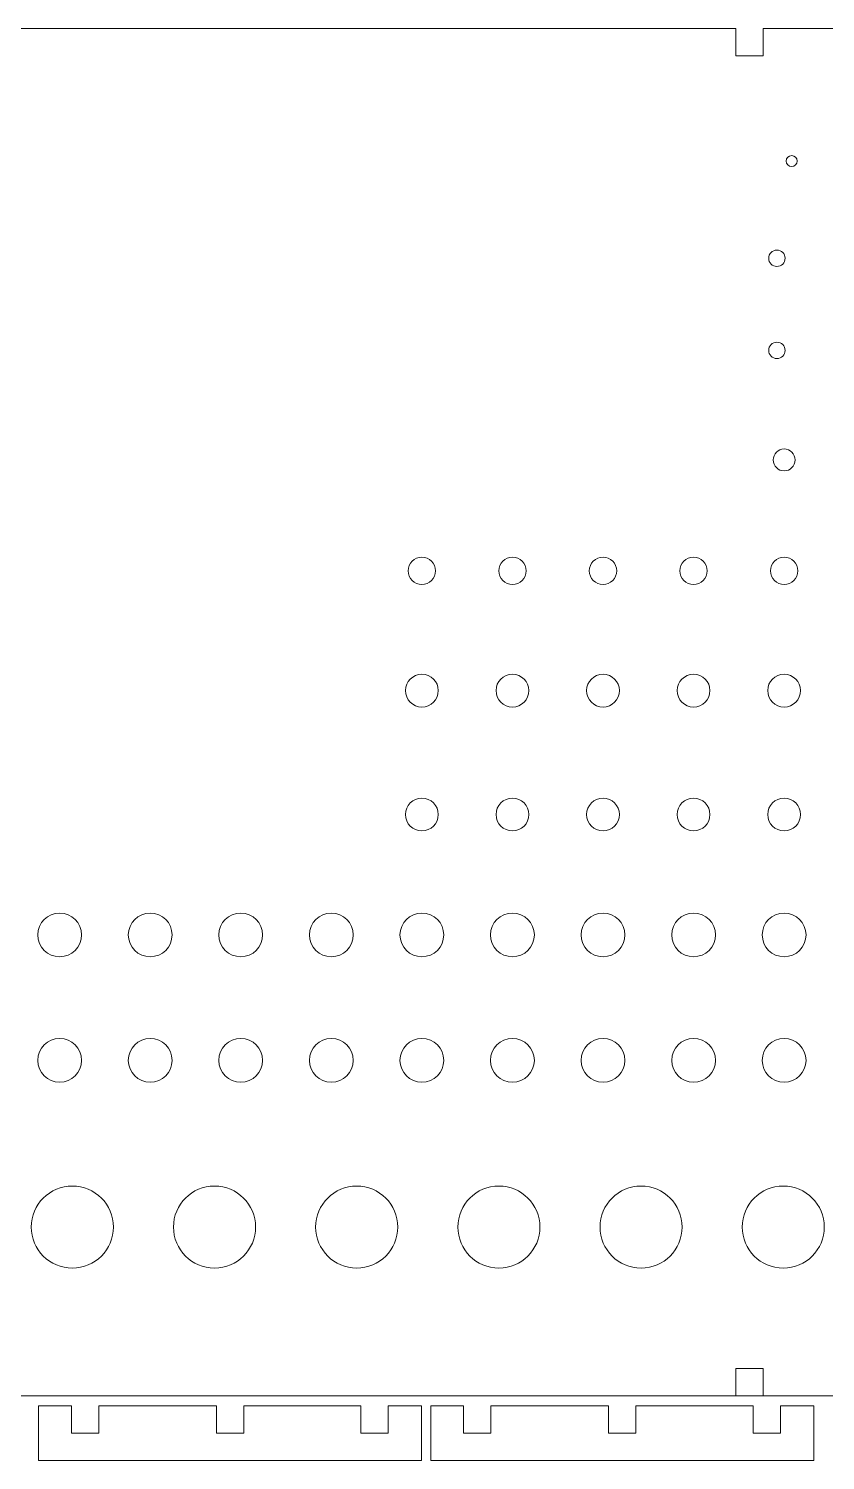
# Model space of a CAD drawing. Header units: centimetres. Extents: x -100 to 0, y 11 to 37.
# Drawn here: x -74.18 to -59.62, y 10.95 to 37.13 of the extents above; entities that cross this region are included whole.
import ezdxf

# ---------------------------------------------------------------- set-up
doc = ezdxf.new("R2010")
doc.units = ezdxf.units.CM
doc.header["$MEASUREMENT"] = 0
doc.layers.add('cristal', color=7, linetype='Continuous')

msp = doc.modelspace()

# ---------------------------------------------------------------- linework, layer by layer
at = {"layer": 'cristal', "lineweight": 20}
msp.add_lwpolyline([(-61.25568, 12.1301), (-60.75568, 12.1301), (-60.75568, 12.6301), (-61.25568, 12.6301), (-61.25568, 12.1301)], close=True, dxfattribs=at)
for points, knots in [([(-81.00568, 12.1301), (-81.00568, 12.1301), (-81.00568, 15.1301), (-81.00568, 15.1301), (-81.00568, 15.1301), (-81.00568, 15.1301), (-80.50571, 15.1301), (-80.50571, 15.1301), (-80.50571, 15.1301), (-80.50571, 15.1301), (-80.50571, 15.6301), (-80.50571, 15.6301), (-80.50571, 15.6301), (-80.50571, 15.6301), (-81.00568, 15.6301), (-81.00568, 15.6301), (-81.00568, 15.6301), (-81.00568, 15.6301), (-81.00568, 24.3801), (-81.00568, 24.3801), (-81.00568, 24.3801), (-81.00568, 24.3801), (-80.50571, 24.3801), (-80.50571, 24.3801), (-80.50571, 24.3801), (-80.50571, 24.3801), (-80.50571, 24.8801), (-80.50571, 24.8801), (-80.50571, 24.8801), (-80.50571, 24.8801), (-81.00568, 24.8801), (-81.00568, 24.8801), (-81.00568, 24.8801), (-81.00568, 24.8801), (-81.00568, 33.6301), (-81.00568, 33.6301), (-81.00568, 33.6301), (-81.00568, 33.6301), (-80.50571, 33.6301), (-80.50571, 33.6301), (-80.50571, 33.6301), (-80.50571, 33.6301), (-80.50571, 34.1301), (-80.50571, 34.1301), (-80.50571, 34.1301), (-80.50571, 34.1301), (-81.00568, 34.1301), (-81.00568, 34.1301), (-81.00568, 34.1301), (-81.00568, 34.1301), (-81.00568, 37.1301), (-81.00568, 37.1301), (-81.00568, 37.1301), (-81.00568, 37.1301), (-78.00568, 37.1301), (-78.00568, 37.1301), (-78.00568, 37.1301), (-78.00568, 37.1301), (-78.00568, 36.6301), (-78.00568, 36.6301), (-78.00568, 36.6301), (-78.00568, 36.6301), (-77.50568, 36.6301), (-77.50568, 36.6301), (-77.50568, 36.6301), (-77.50568, 36.6301), (-77.50568, 37.1301), (-77.50568, 37.1301), (-77.50568, 37.1301), (-77.50568, 37.1301), (-61.25568, 37.1301), (-61.25568, 37.1301), (-61.25568, 37.1301), (-61.25568, 37.1301), (-61.25568, 36.6301), (-61.25568, 36.6301), (-61.25568, 36.6301), (-61.25568, 36.6301), (-60.75568, 36.6301), (-60.75568, 36.6301), (-60.75568, 36.6301), (-60.75568, 36.6301), (-60.75568, 37.1301), (-60.75568, 37.1301), (-60.75568, 37.1301), (-60.75568, 37.1301), (-44.50568, 37.1301), (-44.50568, 37.1301), (-44.50568, 37.1301), (-44.50568, 37.1301), (-44.50568, 36.6301), (-44.50568, 36.6301), (-44.50568, 36.6301), (-44.50568, 36.6301), (-44.00568, 36.6301), (-44.00568, 36.6301), (-44.00568, 36.6301), (-44.00568, 36.6301), (-44.00568, 37.1301), (-44.00568, 37.1301), (-44.00568, 37.1301), (-44.00568, 37.1301), (-41.00568, 37.1301), (-41.00568, 37.1301), (-41.00568, 37.1301), (-41.00568, 37.1301), (-41.00568, 34.1301), (-41.00568, 34.1301), (-41.00568, 34.1301), (-41.00568, 34.1301), (-41.50569, 34.1301), (-41.50569, 34.1301), (-41.50569, 34.1301), (-41.50569, 34.1301), (-41.50569, 33.6301), (-41.50569, 33.6301), (-41.50569, 33.6301), (-41.50569, 33.6301), (-41.00568, 33.6301), (-41.00568, 33.6301), (-41.00568, 33.6301), (-41.00568, 33.6301), (-41.00568, 24.8801), (-41.00568, 24.8801), (-41.00568, 24.8801), (-41.00568, 24.8801), (-41.50569, 24.8801), (-41.50569, 24.8801), (-41.50569, 24.8801), (-41.50569, 24.8801), (-41.50569, 24.3801), (-41.50569, 24.3801), (-41.50569, 24.3801), (-41.50569, 24.3801), (-41.00568, 24.3801), (-41.00568, 24.3801), (-41.00568, 24.3801), (-41.00568, 24.3801), (-41.00568, 15.6301), (-41.00568, 15.6301), (-41.00568, 15.6301), (-41.00568, 15.6301), (-41.50569, 15.6301), (-41.50569, 15.6301), (-41.50569, 15.6301), (-41.50569, 15.6301), (-41.50569, 15.1301), (-41.50569, 15.1301), (-41.50569, 15.1301), (-41.50569, 15.1301), (-41.00568, 15.1301), (-41.00568, 15.1301), (-41.00568, 15.1301), (-41.00568, 15.1301), (-41.00568, 12.1301), (-41.00568, 12.1301), (-41.00568, 12.1301), (-41.00568, 12.1301), (-81.00568, 12.1301), (-81.00568, 12.1301)], [0, 0, 0, 0, 0.02439024, 0.02439024, 0.02439024, 0.02439024, 0.04878049, 0.04878049, 0.04878049, 0.04878049, 0.07317073, 0.07317073, 0.07317073, 0.07317073, 0.09756098, 0.09756098, 0.09756098, 0.09756098, 0.12195122, 0.12195122, 0.12195122, 0.12195122, 0.14634146, 0.14634146, 0.14634146, 0.14634146, 0.17073171, 0.17073171, 0.17073171, 0.17073171, 0.19512195, 0.19512195, 0.19512195, 0.19512195, 0.2195122, 0.2195122, 0.2195122, 0.2195122, 0.24390244, 0.24390244, 0.24390244, 0.24390244, 0.26829268, 0.26829268, 0.26829268, 0.26829268, 0.29268293, 0.29268293, 0.29268293, 0.29268293, 0.31707317, 0.31707317, 0.31707317, 0.31707317, 0.34146341, 0.34146341, 0.34146341, 0.34146341, 0.36585366, 0.36585366, 0.36585366, 0.36585366, 0.3902439, 0.3902439, 0.3902439, 0.3902439, 0.41463415, 0.41463415, 0.41463415, 0.41463415, 0.43902439, 0.43902439, 0.43902439, 0.43902439, 0.46341463, 0.46341463, 0.46341463, 0.46341463, 0.48780488, 0.48780488, 0.48780488, 0.48780488, 0.51219512, 0.51219512, 0.51219512, 0.51219512, 0.53658537, 0.53658537, 0.53658537, 0.53658537, 0.56097561, 0.56097561, 0.56097561, 0.56097561, 0.58536585, 0.58536585, 0.58536585, 0.58536585, 0.6097561, 0.6097561, 0.6097561, 0.6097561, 0.63414634, 0.63414634, 0.63414634, 0.63414634, 0.65853659, 0.65853659, 0.65853659, 0.65853659, 0.68292683, 0.68292683, 0.68292683, 0.68292683, 0.70731707, 0.70731707, 0.70731707, 0.70731707, 0.73170732, 0.73170732, 0.73170732, 0.73170732, 0.75609756, 0.75609756, 0.75609756, 0.75609756, 0.7804878, 0.7804878, 0.7804878, 0.7804878, 0.80487805, 0.80487805, 0.80487805, 0.80487805, 0.82926829, 0.82926829, 0.82926829, 0.82926829, 0.85365854, 0.85365854, 0.85365854, 0.85365854, 0.87804878, 0.87804878, 0.87804878, 0.87804878, 0.90243902, 0.90243902, 0.90243902, 0.90243902, 0.92682927, 0.92682927, 0.92682927, 0.92682927, 0.95121951, 0.95121951, 0.95121951, 0.95121951, 1, 1, 1, 1]), ([(-60.23577, 34.80736), (-60.18055, 34.80736), (-60.13577, 34.76258), (-60.13577, 34.70736), (-60.13577, 34.70736), (-60.13577, 34.65214), (-60.18055, 34.60736), (-60.23577, 34.60736), (-60.23577, 34.60736), (-60.29099, 34.60736), (-60.33577, 34.65214), (-60.33577, 34.70736), (-60.33577, 34.70736), (-60.33577, 34.76258), (-60.29099, 34.80736), (-60.23577, 34.80736)], [0, 0, 0, 0, 0.2, 0.2, 0.2, 0.2, 0.4, 0.4, 0.4, 0.4, 0.6, 0.6, 0.6, 0.6, 1, 1, 1, 1]), ([(-60.50605, 33.08129), (-60.42322, 33.08129), (-60.35605, 33.01412), (-60.35605, 32.93129), (-60.35605, 32.93129), (-60.35605, 32.84846), (-60.42322, 32.78129), (-60.50605, 32.78129), (-60.50605, 32.78129), (-60.58888, 32.78129), (-60.65605, 32.84846), (-60.65605, 32.93129), (-60.65605, 32.93129), (-60.65605, 33.01412), (-60.58888, 33.08129), (-60.50605, 33.08129)], [0, 0, 0, 0, 0.2, 0.2, 0.2, 0.2, 0.4, 0.4, 0.4, 0.4, 0.6, 0.6, 0.6, 0.6, 1, 1, 1, 1]), ([(-60.50605, 31.39664), (-60.42322, 31.39664), (-60.35605, 31.32947), (-60.35605, 31.24664), (-60.35605, 31.24664), (-60.35605, 31.16381), (-60.42322, 31.09664), (-60.50605, 31.09664), (-60.50605, 31.09664), (-60.58888, 31.09664), (-60.65605, 31.16381), (-60.65605, 31.24664), (-60.65605, 31.24664), (-60.65605, 31.32947), (-60.58888, 31.39664), (-60.50605, 31.39664)], [0, 0, 0, 0, 0.2, 0.2, 0.2, 0.2, 0.4, 0.4, 0.4, 0.4, 0.6, 0.6, 0.6, 0.6, 1, 1, 1, 1]), ([(-60.37367, 29.44332), (-60.26323, 29.44332), (-60.17367, 29.35376), (-60.17367, 29.24332), (-60.17367, 29.24332), (-60.17367, 29.13288), (-60.26323, 29.04332), (-60.37367, 29.04332), (-60.37367, 29.04332), (-60.48411, 29.04332), (-60.57367, 29.13288), (-60.57367, 29.24332), (-60.57367, 29.24332), (-60.57367, 29.35376), (-60.48411, 29.44332), (-60.37367, 29.44332)], [0, 0, 0, 0, 0.2, 0.2, 0.2, 0.2, 0.4, 0.4, 0.4, 0.4, 0.6, 0.6, 0.6, 0.6, 1, 1, 1, 1]), ([(-66.99293, 27.46548), (-66.85488, 27.46548), (-66.74293, 27.35353), (-66.74293, 27.21548), (-66.74293, 27.21548), (-66.74293, 27.07743), (-66.85488, 26.96548), (-66.99293, 26.96548), (-66.99293, 26.96548), (-67.13098, 26.96548), (-67.24293, 27.07743), (-67.24293, 27.21548), (-67.24293, 27.21548), (-67.24293, 27.35353), (-67.13098, 27.46548), (-66.99293, 27.46548)], [0, 0, 0, 0, 0.2, 0.2, 0.2, 0.2, 0.4, 0.4, 0.4, 0.4, 0.6, 0.6, 0.6, 0.6, 1, 1, 1, 1]), ([(-65.33811, 27.46548), (-65.20006, 27.46548), (-65.08811, 27.35353), (-65.08811, 27.21548), (-65.08811, 27.21548), (-65.08811, 27.07743), (-65.20006, 26.96548), (-65.33811, 26.96548), (-65.33811, 26.96548), (-65.47616, 26.96548), (-65.58811, 27.07743), (-65.58811, 27.21548), (-65.58811, 27.21548), (-65.58811, 27.35353), (-65.47616, 27.46548), (-65.33811, 27.46548)], [0, 0, 0, 0, 0.2, 0.2, 0.2, 0.2, 0.4, 0.4, 0.4, 0.4, 0.6, 0.6, 0.6, 0.6, 1, 1, 1, 1]), ([(-63.6833, 27.46548), (-63.54525, 27.46548), (-63.4333, 27.35353), (-63.4333, 27.21548), (-63.4333, 27.21548), (-63.4333, 27.07743), (-63.54525, 26.96548), (-63.6833, 26.96548), (-63.6833, 26.96548), (-63.82135, 26.96548), (-63.9333, 27.07743), (-63.9333, 27.21548), (-63.9333, 27.21548), (-63.9333, 27.35353), (-63.82135, 27.46548), (-63.6833, 27.46548)], [0, 0, 0, 0, 0.2, 0.2, 0.2, 0.2, 0.4, 0.4, 0.4, 0.4, 0.6, 0.6, 0.6, 0.6, 1, 1, 1, 1]), ([(-62.02848, 27.46548), (-61.89043, 27.46548), (-61.77848, 27.35353), (-61.77848, 27.21548), (-61.77848, 27.21548), (-61.77848, 27.07743), (-61.89043, 26.96548), (-62.02848, 26.96548), (-62.02848, 26.96548), (-62.16653, 26.96548), (-62.27848, 27.07743), (-62.27848, 27.21548), (-62.27848, 27.21548), (-62.27848, 27.35353), (-62.16653, 27.46548), (-62.02848, 27.46548)], [0, 0, 0, 0, 0.2, 0.2, 0.2, 0.2, 0.4, 0.4, 0.4, 0.4, 0.6, 0.6, 0.6, 0.6, 1, 1, 1, 1]), ([(-60.37367, 27.46548), (-60.23562, 27.46548), (-60.12367, 27.35353), (-60.12367, 27.21548), (-60.12367, 27.21548), (-60.12367, 27.07743), (-60.23562, 26.96548), (-60.37367, 26.96548), (-60.37367, 26.96548), (-60.51172, 26.96548), (-60.62367, 27.07743), (-60.62367, 27.21548), (-60.62367, 27.21548), (-60.62367, 27.35353), (-60.51172, 27.46548), (-60.37367, 27.46548)], [0, 0, 0, 0, 0.2, 0.2, 0.2, 0.2, 0.4, 0.4, 0.4, 0.4, 0.6, 0.6, 0.6, 0.6, 1, 1, 1, 1]), ([(-66.99293, 25.3251), (-66.82727, 25.3251), (-66.69293, 25.19076), (-66.69293, 25.0251), (-66.69293, 25.0251), (-66.69293, 24.85944), (-66.82727, 24.7251), (-66.99293, 24.7251), (-66.99293, 24.7251), (-67.15859, 24.7251), (-67.29293, 24.85944), (-67.29293, 25.0251), (-67.29293, 25.0251), (-67.29293, 25.19076), (-67.15859, 25.3251), (-66.99293, 25.3251)], [0, 0, 0, 0, 0.2, 0.2, 0.2, 0.2, 0.4, 0.4, 0.4, 0.4, 0.6, 0.6, 0.6, 0.6, 1, 1, 1, 1]), ([(-65.33811, 25.3251), (-65.17245, 25.3251), (-65.03811, 25.19076), (-65.03811, 25.0251), (-65.03811, 25.0251), (-65.03811, 24.85944), (-65.17245, 24.7251), (-65.33811, 24.7251), (-65.33811, 24.7251), (-65.50377, 24.7251), (-65.63811, 24.85944), (-65.63811, 25.0251), (-65.63811, 25.0251), (-65.63811, 25.19076), (-65.50377, 25.3251), (-65.33811, 25.3251)], [0, 0, 0, 0, 0.2, 0.2, 0.2, 0.2, 0.4, 0.4, 0.4, 0.4, 0.6, 0.6, 0.6, 0.6, 1, 1, 1, 1]), ([(-63.6833, 25.3251), (-63.51764, 25.3251), (-63.3833, 25.19076), (-63.3833, 25.0251), (-63.3833, 25.0251), (-63.3833, 24.85944), (-63.51764, 24.7251), (-63.6833, 24.7251), (-63.6833, 24.7251), (-63.84896, 24.7251), (-63.9833, 24.85944), (-63.9833, 25.0251), (-63.9833, 25.0251), (-63.9833, 25.19076), (-63.84896, 25.3251), (-63.6833, 25.3251)], [0, 0, 0, 0, 0.2, 0.2, 0.2, 0.2, 0.4, 0.4, 0.4, 0.4, 0.6, 0.6, 0.6, 0.6, 1, 1, 1, 1]), ([(-62.02848, 25.3251), (-61.86282, 25.3251), (-61.72848, 25.19076), (-61.72848, 25.0251), (-61.72848, 25.0251), (-61.72848, 24.85944), (-61.86282, 24.7251), (-62.02848, 24.7251), (-62.02848, 24.7251), (-62.19414, 24.7251), (-62.32848, 24.85944), (-62.32848, 25.0251), (-62.32848, 25.0251), (-62.32848, 25.19076), (-62.19414, 25.3251), (-62.02848, 25.3251)], [0, 0, 0, 0, 0.2, 0.2, 0.2, 0.2, 0.4, 0.4, 0.4, 0.4, 0.6, 0.6, 0.6, 0.6, 1, 1, 1, 1]), ([(-60.37367, 25.3251), (-60.20801, 25.3251), (-60.07367, 25.19076), (-60.07367, 25.0251), (-60.07367, 25.0251), (-60.07367, 24.85944), (-60.20801, 24.7251), (-60.37367, 24.7251), (-60.37367, 24.7251), (-60.53933, 24.7251), (-60.67367, 24.85944), (-60.67367, 25.0251), (-60.67367, 25.0251), (-60.67367, 25.19076), (-60.53933, 25.3251), (-60.37367, 25.3251)], [0, 0, 0, 0, 0.2, 0.2, 0.2, 0.2, 0.4, 0.4, 0.4, 0.4, 0.6, 0.6, 0.6, 0.6, 1, 1, 1, 1]), ([(-66.99293, 23.05934), (-66.82727, 23.05934), (-66.69293, 22.925), (-66.69293, 22.75934), (-66.69293, 22.75934), (-66.69293, 22.59368), (-66.82727, 22.45934), (-66.99293, 22.45934), (-66.99293, 22.45934), (-67.15859, 22.45934), (-67.29293, 22.59368), (-67.29293, 22.75934), (-67.29293, 22.75934), (-67.29293, 22.925), (-67.15859, 23.05934), (-66.99293, 23.05934)], [0, 0, 0, 0, 0.2, 0.2, 0.2, 0.2, 0.4, 0.4, 0.4, 0.4, 0.6, 0.6, 0.6, 0.6, 1, 1, 1, 1]), ([(-65.33811, 23.05934), (-65.17245, 23.05934), (-65.03811, 22.925), (-65.03811, 22.75934), (-65.03811, 22.75934), (-65.03811, 22.59368), (-65.17245, 22.45934), (-65.33811, 22.45934), (-65.33811, 22.45934), (-65.50377, 22.45934), (-65.63811, 22.59368), (-65.63811, 22.75934), (-65.63811, 22.75934), (-65.63811, 22.925), (-65.50377, 23.05934), (-65.33811, 23.05934)], [0, 0, 0, 0, 0.2, 0.2, 0.2, 0.2, 0.4, 0.4, 0.4, 0.4, 0.6, 0.6, 0.6, 0.6, 1, 1, 1, 1]), ([(-63.6833, 23.05934), (-63.51764, 23.05934), (-63.3833, 22.925), (-63.3833, 22.75934), (-63.3833, 22.75934), (-63.3833, 22.59368), (-63.51764, 22.45934), (-63.6833, 22.45934), (-63.6833, 22.45934), (-63.84896, 22.45934), (-63.9833, 22.59368), (-63.9833, 22.75934), (-63.9833, 22.75934), (-63.9833, 22.925), (-63.84896, 23.05934), (-63.6833, 23.05934)], [0, 0, 0, 0, 0.2, 0.2, 0.2, 0.2, 0.4, 0.4, 0.4, 0.4, 0.6, 0.6, 0.6, 0.6, 1, 1, 1, 1]), ([(-62.02848, 23.05934), (-61.86282, 23.05934), (-61.72848, 22.925), (-61.72848, 22.75934), (-61.72848, 22.75934), (-61.72848, 22.59368), (-61.86282, 22.45934), (-62.02848, 22.45934), (-62.02848, 22.45934), (-62.19414, 22.45934), (-62.32848, 22.59368), (-62.32848, 22.75934), (-62.32848, 22.75934), (-62.32848, 22.925), (-62.19414, 23.05934), (-62.02848, 23.05934)], [0, 0, 0, 0, 0.2, 0.2, 0.2, 0.2, 0.4, 0.4, 0.4, 0.4, 0.6, 0.6, 0.6, 0.6, 1, 1, 1, 1]), ([(-60.37367, 23.05934), (-60.20801, 23.05934), (-60.07367, 22.925), (-60.07367, 22.75934), (-60.07367, 22.75934), (-60.07367, 22.59368), (-60.20801, 22.45934), (-60.37367, 22.45934), (-60.37367, 22.45934), (-60.53933, 22.45934), (-60.67367, 22.59368), (-60.67367, 22.75934), (-60.67367, 22.75934), (-60.67367, 22.925), (-60.53933, 23.05934), (-60.37367, 23.05934)], [0, 0, 0, 0, 0.2, 0.2, 0.2, 0.2, 0.4, 0.4, 0.4, 0.4, 0.6, 0.6, 0.6, 0.6, 1, 1, 1, 1]), ([(-73.61219, 20.95815), (-73.39131, 20.95815), (-73.21219, 20.77903), (-73.21219, 20.55815), (-73.21219, 20.55815), (-73.21219, 20.33727), (-73.39131, 20.15815), (-73.61219, 20.15815), (-73.61219, 20.15815), (-73.83307, 20.15815), (-74.01219, 20.33727), (-74.01219, 20.55815), (-74.01219, 20.55815), (-74.01219, 20.77903), (-73.83307, 20.95815), (-73.61219, 20.95815)], [0, 0, 0, 0, 0.2, 0.2, 0.2, 0.2, 0.4, 0.4, 0.4, 0.4, 0.6, 0.6, 0.6, 0.6, 1, 1, 1, 1]), ([(-71.95738, 20.95815), (-71.7365, 20.95815), (-71.55738, 20.77903), (-71.55738, 20.55815), (-71.55738, 20.55815), (-71.55738, 20.33727), (-71.7365, 20.15815), (-71.95738, 20.15815), (-71.95738, 20.15815), (-72.17826, 20.15815), (-72.35738, 20.33727), (-72.35738, 20.55815), (-72.35738, 20.55815), (-72.35738, 20.77903), (-72.17826, 20.95815), (-71.95738, 20.95815)], [0, 0, 0, 0, 0.2, 0.2, 0.2, 0.2, 0.4, 0.4, 0.4, 0.4, 0.6, 0.6, 0.6, 0.6, 1, 1, 1, 1]), ([(-70.30256, 20.95815), (-70.08168, 20.95815), (-69.90256, 20.77903), (-69.90256, 20.55815), (-69.90256, 20.55815), (-69.90256, 20.33727), (-70.08168, 20.15815), (-70.30256, 20.15815), (-70.30256, 20.15815), (-70.52344, 20.15815), (-70.70256, 20.33727), (-70.70256, 20.55815), (-70.70256, 20.55815), (-70.70256, 20.77903), (-70.52344, 20.95815), (-70.30256, 20.95815)], [0, 0, 0, 0, 0.2, 0.2, 0.2, 0.2, 0.4, 0.4, 0.4, 0.4, 0.6, 0.6, 0.6, 0.6, 1, 1, 1, 1]), ([(-68.64775, 20.95815), (-68.42687, 20.95815), (-68.24775, 20.77903), (-68.24775, 20.55815), (-68.24775, 20.55815), (-68.24775, 20.33727), (-68.42687, 20.15815), (-68.64775, 20.15815), (-68.64775, 20.15815), (-68.86863, 20.15815), (-69.04775, 20.33727), (-69.04775, 20.55815), (-69.04775, 20.55815), (-69.04775, 20.77903), (-68.86863, 20.95815), (-68.64775, 20.95815)], [0, 0, 0, 0, 0.2, 0.2, 0.2, 0.2, 0.4, 0.4, 0.4, 0.4, 0.6, 0.6, 0.6, 0.6, 1, 1, 1, 1]), ([(-66.99293, 20.95815), (-66.77205, 20.95815), (-66.59293, 20.77903), (-66.59293, 20.55815), (-66.59293, 20.55815), (-66.59293, 20.33727), (-66.77205, 20.15815), (-66.99293, 20.15815), (-66.99293, 20.15815), (-67.21381, 20.15815), (-67.39293, 20.33727), (-67.39293, 20.55815), (-67.39293, 20.55815), (-67.39293, 20.77903), (-67.21381, 20.95815), (-66.99293, 20.95815)], [0, 0, 0, 0, 0.2, 0.2, 0.2, 0.2, 0.4, 0.4, 0.4, 0.4, 0.6, 0.6, 0.6, 0.6, 1, 1, 1, 1]), ([(-65.33811, 20.95815), (-65.11723, 20.95815), (-64.93811, 20.77903), (-64.93811, 20.55815), (-64.93811, 20.55815), (-64.93811, 20.33727), (-65.11723, 20.15815), (-65.33811, 20.15815), (-65.33811, 20.15815), (-65.55899, 20.15815), (-65.73811, 20.33727), (-65.73811, 20.55815), (-65.73811, 20.55815), (-65.73811, 20.77903), (-65.55899, 20.95815), (-65.33811, 20.95815)], [0, 0, 0, 0, 0.2, 0.2, 0.2, 0.2, 0.4, 0.4, 0.4, 0.4, 0.6, 0.6, 0.6, 0.6, 1, 1, 1, 1]), ([(-63.6833, 20.95815), (-63.46242, 20.95815), (-63.2833, 20.77903), (-63.2833, 20.55815), (-63.2833, 20.55815), (-63.2833, 20.33727), (-63.46242, 20.15815), (-63.6833, 20.15815), (-63.6833, 20.15815), (-63.90418, 20.15815), (-64.0833, 20.33727), (-64.0833, 20.55815), (-64.0833, 20.55815), (-64.0833, 20.77903), (-63.90418, 20.95815), (-63.6833, 20.95815)], [0, 0, 0, 0, 0.2, 0.2, 0.2, 0.2, 0.4, 0.4, 0.4, 0.4, 0.6, 0.6, 0.6, 0.6, 1, 1, 1, 1]), ([(-62.02848, 20.95815), (-61.8076, 20.95815), (-61.62848, 20.77903), (-61.62848, 20.55815), (-61.62848, 20.55815), (-61.62848, 20.33727), (-61.8076, 20.15815), (-62.02848, 20.15815), (-62.02848, 20.15815), (-62.24936, 20.15815), (-62.42848, 20.33727), (-62.42848, 20.55815), (-62.42848, 20.55815), (-62.42848, 20.77903), (-62.24936, 20.95815), (-62.02848, 20.95815)], [0, 0, 0, 0, 0.2, 0.2, 0.2, 0.2, 0.4, 0.4, 0.4, 0.4, 0.6, 0.6, 0.6, 0.6, 1, 1, 1, 1]), ([(-60.37367, 20.95815), (-60.15279, 20.95815), (-59.97367, 20.77903), (-59.97367, 20.55815), (-59.97367, 20.55815), (-59.97367, 20.33727), (-60.15279, 20.15815), (-60.37367, 20.15815), (-60.37367, 20.15815), (-60.59455, 20.15815), (-60.77367, 20.33727), (-60.77367, 20.55815), (-60.77367, 20.55815), (-60.77367, 20.77903), (-60.59455, 20.95815), (-60.37367, 20.95815)], [0, 0, 0, 0, 0.2, 0.2, 0.2, 0.2, 0.4, 0.4, 0.4, 0.4, 0.6, 0.6, 0.6, 0.6, 1, 1, 1, 1]), ([(-73.61219, 18.66358), (-73.39131, 18.66358), (-73.21219, 18.48446), (-73.21219, 18.26358), (-73.21219, 18.26358), (-73.21219, 18.0427), (-73.39131, 17.86358), (-73.61219, 17.86358), (-73.61219, 17.86358), (-73.83307, 17.86358), (-74.01219, 18.0427), (-74.01219, 18.26358), (-74.01219, 18.26358), (-74.01219, 18.48446), (-73.83307, 18.66358), (-73.61219, 18.66358)], [0, 0, 0, 0, 0.2, 0.2, 0.2, 0.2, 0.4, 0.4, 0.4, 0.4, 0.6, 0.6, 0.6, 0.6, 1, 1, 1, 1]), ([(-71.95738, 18.66358), (-71.7365, 18.66358), (-71.55738, 18.48446), (-71.55738, 18.26358), (-71.55738, 18.26358), (-71.55738, 18.0427), (-71.7365, 17.86358), (-71.95738, 17.86358), (-71.95738, 17.86358), (-72.17826, 17.86358), (-72.35738, 18.0427), (-72.35738, 18.26358), (-72.35738, 18.26358), (-72.35738, 18.48446), (-72.17826, 18.66358), (-71.95738, 18.66358)], [0, 0, 0, 0, 0.2, 0.2, 0.2, 0.2, 0.4, 0.4, 0.4, 0.4, 0.6, 0.6, 0.6, 0.6, 1, 1, 1, 1]), ([(-70.30256, 18.66358), (-70.08168, 18.66358), (-69.90256, 18.48446), (-69.90256, 18.26358), (-69.90256, 18.26358), (-69.90256, 18.0427), (-70.08168, 17.86358), (-70.30256, 17.86358), (-70.30256, 17.86358), (-70.52344, 17.86358), (-70.70256, 18.0427), (-70.70256, 18.26358), (-70.70256, 18.26358), (-70.70256, 18.48446), (-70.52344, 18.66358), (-70.30256, 18.66358)], [0, 0, 0, 0, 0.2, 0.2, 0.2, 0.2, 0.4, 0.4, 0.4, 0.4, 0.6, 0.6, 0.6, 0.6, 1, 1, 1, 1]), ([(-68.64775, 18.66358), (-68.42687, 18.66358), (-68.24775, 18.48446), (-68.24775, 18.26358), (-68.24775, 18.26358), (-68.24775, 18.0427), (-68.42687, 17.86358), (-68.64775, 17.86358), (-68.64775, 17.86358), (-68.86863, 17.86358), (-69.04775, 18.0427), (-69.04775, 18.26358), (-69.04775, 18.26358), (-69.04775, 18.48446), (-68.86863, 18.66358), (-68.64775, 18.66358)], [0, 0, 0, 0, 0.2, 0.2, 0.2, 0.2, 0.4, 0.4, 0.4, 0.4, 0.6, 0.6, 0.6, 0.6, 1, 1, 1, 1]), ([(-66.99293, 18.66358), (-66.77205, 18.66358), (-66.59293, 18.48446), (-66.59293, 18.26358), (-66.59293, 18.26358), (-66.59293, 18.0427), (-66.77205, 17.86358), (-66.99293, 17.86358), (-66.99293, 17.86358), (-67.21381, 17.86358), (-67.39293, 18.0427), (-67.39293, 18.26358), (-67.39293, 18.26358), (-67.39293, 18.48446), (-67.21381, 18.66358), (-66.99293, 18.66358)], [0, 0, 0, 0, 0.2, 0.2, 0.2, 0.2, 0.4, 0.4, 0.4, 0.4, 0.6, 0.6, 0.6, 0.6, 1, 1, 1, 1]), ([(-65.33811, 18.66358), (-65.11723, 18.66358), (-64.93811, 18.48446), (-64.93811, 18.26358), (-64.93811, 18.26358), (-64.93811, 18.0427), (-65.11723, 17.86358), (-65.33811, 17.86358), (-65.33811, 17.86358), (-65.55899, 17.86358), (-65.73811, 18.0427), (-65.73811, 18.26358), (-65.73811, 18.26358), (-65.73811, 18.48446), (-65.55899, 18.66358), (-65.33811, 18.66358)], [0, 0, 0, 0, 0.2, 0.2, 0.2, 0.2, 0.4, 0.4, 0.4, 0.4, 0.6, 0.6, 0.6, 0.6, 1, 1, 1, 1]), ([(-63.6833, 18.66358), (-63.46242, 18.66358), (-63.2833, 18.48446), (-63.2833, 18.26358), (-63.2833, 18.26358), (-63.2833, 18.0427), (-63.46242, 17.86358), (-63.6833, 17.86358), (-63.6833, 17.86358), (-63.90418, 17.86358), (-64.0833, 18.0427), (-64.0833, 18.26358), (-64.0833, 18.26358), (-64.0833, 18.48446), (-63.90418, 18.66358), (-63.6833, 18.66358)], [0, 0, 0, 0, 0.2, 0.2, 0.2, 0.2, 0.4, 0.4, 0.4, 0.4, 0.6, 0.6, 0.6, 0.6, 1, 1, 1, 1]), ([(-62.02848, 18.66358), (-61.8076, 18.66358), (-61.62848, 18.48446), (-61.62848, 18.26358), (-61.62848, 18.26358), (-61.62848, 18.0427), (-61.8076, 17.86358), (-62.02848, 17.86358), (-62.02848, 17.86358), (-62.24936, 17.86358), (-62.42848, 18.0427), (-62.42848, 18.26358), (-62.42848, 18.26358), (-62.42848, 18.48446), (-62.24936, 18.66358), (-62.02848, 18.66358)], [0, 0, 0, 0, 0.2, 0.2, 0.2, 0.2, 0.4, 0.4, 0.4, 0.4, 0.6, 0.6, 0.6, 0.6, 1, 1, 1, 1]), ([(-60.37367, 18.66358), (-60.15279, 18.66358), (-59.97367, 18.48446), (-59.97367, 18.26358), (-59.97367, 18.26358), (-59.97367, 18.0427), (-60.15279, 17.86358), (-60.37367, 17.86358), (-60.37367, 17.86358), (-60.59455, 17.86358), (-60.77367, 18.0427), (-60.77367, 18.26358), (-60.77367, 18.26358), (-60.77367, 18.48446), (-60.59455, 18.66358), (-60.37367, 18.66358)], [0, 0, 0, 0, 0.2, 0.2, 0.2, 0.2, 0.4, 0.4, 0.4, 0.4, 0.6, 0.6, 0.6, 0.6, 1, 1, 1, 1]), ([(-73.38032, 15.96583), (-72.96617, 15.96583), (-72.63032, 15.62998), (-72.63032, 15.21583), (-72.63032, 15.21583), (-72.63032, 14.80168), (-72.96617, 14.46583), (-73.38032, 14.46583), (-73.38032, 14.46583), (-73.79447, 14.46583), (-74.13032, 14.80168), (-74.13032, 15.21583), (-74.13032, 15.21583), (-74.13032, 15.62998), (-73.79447, 15.96583), (-73.38032, 15.96583)], [0, 0, 0, 0, 0.2, 0.2, 0.2, 0.2, 0.4, 0.4, 0.4, 0.4, 0.6, 0.6, 0.6, 0.6, 1, 1, 1, 1]), ([(-70.78216, 15.96583), (-70.36801, 15.96583), (-70.03216, 15.62998), (-70.03216, 15.21583), (-70.03216, 15.21583), (-70.03216, 14.80168), (-70.36801, 14.46583), (-70.78216, 14.46583), (-70.78216, 14.46583), (-71.19631, 14.46583), (-71.53216, 14.80168), (-71.53216, 15.21583), (-71.53216, 15.21583), (-71.53216, 15.62998), (-71.19631, 15.96583), (-70.78216, 15.96583)], [0, 0, 0, 0, 0.2, 0.2, 0.2, 0.2, 0.4, 0.4, 0.4, 0.4, 0.6, 0.6, 0.6, 0.6, 1, 1, 1, 1]), ([(-68.18399, 15.96583), (-67.76984, 15.96583), (-67.43399, 15.62998), (-67.43399, 15.21583), (-67.43399, 15.21583), (-67.43399, 14.80168), (-67.76984, 14.46583), (-68.18399, 14.46583), (-68.18399, 14.46583), (-68.59814, 14.46583), (-68.93399, 14.80168), (-68.93399, 15.21583), (-68.93399, 15.21583), (-68.93399, 15.62998), (-68.59814, 15.96583), (-68.18399, 15.96583)], [0, 0, 0, 0, 0.2, 0.2, 0.2, 0.2, 0.4, 0.4, 0.4, 0.4, 0.6, 0.6, 0.6, 0.6, 1, 1, 1, 1]), ([(-65.58583, 15.96583), (-65.17168, 15.96583), (-64.83583, 15.62998), (-64.83583, 15.21583), (-64.83583, 15.21583), (-64.83583, 14.80168), (-65.17168, 14.46583), (-65.58583, 14.46583), (-65.58583, 14.46583), (-65.99998, 14.46583), (-66.33583, 14.80168), (-66.33583, 15.21583), (-66.33583, 15.21583), (-66.33583, 15.62998), (-65.99998, 15.96583), (-65.58583, 15.96583)], [0, 0, 0, 0, 0.2, 0.2, 0.2, 0.2, 0.4, 0.4, 0.4, 0.4, 0.6, 0.6, 0.6, 0.6, 1, 1, 1, 1]), ([(-62.98766, 15.96583), (-62.57351, 15.96583), (-62.23766, 15.62998), (-62.23766, 15.21583), (-62.23766, 15.21583), (-62.23766, 14.80168), (-62.57351, 14.46583), (-62.98766, 14.46583), (-62.98766, 14.46583), (-63.40181, 14.46583), (-63.73766, 14.80168), (-63.73766, 15.21583), (-63.73766, 15.21583), (-63.73766, 15.62998), (-63.40181, 15.96583), (-62.98766, 15.96583)], [0, 0, 0, 0, 0.2, 0.2, 0.2, 0.2, 0.4, 0.4, 0.4, 0.4, 0.6, 0.6, 0.6, 0.6, 1, 1, 1, 1]), ([(-60.3895, 15.96583), (-59.97535, 15.96583), (-59.6395, 15.62998), (-59.6395, 15.21583), (-59.6395, 15.21583), (-59.6395, 14.80168), (-59.97535, 14.46583), (-60.3895, 14.46583), (-60.3895, 14.46583), (-60.80365, 14.46583), (-61.1395, 14.80168), (-61.1395, 15.21583), (-61.1395, 15.21583), (-61.1395, 15.62998), (-60.80365, 15.96583), (-60.3895, 15.96583)], [0, 0, 0, 0, 0.2, 0.2, 0.2, 0.2, 0.4, 0.4, 0.4, 0.4, 0.6, 0.6, 0.6, 0.6, 1, 1, 1, 1]), ([(-73.99736, 10.94922), (-73.99736, 10.94922), (-73.99736, 11.94922), (-73.99736, 11.94922), (-73.99736, 11.94922), (-73.99736, 11.94922), (-73.39736, 11.94922), (-73.39736, 11.94922), (-73.39736, 11.94922), (-73.39736, 11.94922), (-73.39736, 11.44468), (-73.39736, 11.44468), (-73.39736, 11.44468), (-73.39736, 11.44468), (-72.89736, 11.44468), (-72.89736, 11.44468), (-72.89736, 11.44468), (-72.89736, 11.44468), (-72.89736, 11.94922), (-72.89736, 11.94922), (-72.89736, 11.94922), (-72.89736, 11.94922), (-70.74736, 11.94922), (-70.74736, 11.94922), (-70.74736, 11.94922), (-70.74736, 11.94922), (-70.74736, 11.44468), (-70.74736, 11.44468), (-70.74736, 11.44468), (-70.74736, 11.44468), (-70.24736, 11.44468), (-70.24736, 11.44468), (-70.24736, 11.44468), (-70.24736, 11.44468), (-70.24736, 11.94922), (-70.24736, 11.94922), (-70.24736, 11.94922), (-70.24736, 11.94922), (-68.10818, 11.94922), (-68.10818, 11.94922), (-68.10818, 11.94922), (-68.10818, 11.94922), (-68.10818, 11.44468), (-68.10818, 11.44468), (-68.10818, 11.44468), (-68.10818, 11.44468), (-67.60817, 11.44466), (-67.60817, 11.44466), (-67.60817, 11.44466), (-67.60817, 11.44466), (-67.60817, 11.94922), (-67.60817, 11.94922), (-67.60817, 11.94922), (-67.60817, 11.94922), (-66.99736, 11.94922), (-66.99736, 11.94922), (-66.99736, 11.94922), (-66.99736, 11.94922), (-66.99736, 10.94922), (-66.99736, 10.94922), (-66.99736, 10.94922), (-66.99736, 10.94922), (-73.99736, 10.94922), (-73.99736, 10.94922)], [0, 0, 0, 0, 0.05882353, 0.05882353, 0.05882353, 0.05882353, 0.11764706, 0.11764706, 0.11764706, 0.11764706, 0.17647059, 0.17647059, 0.17647059, 0.17647059, 0.23529412, 0.23529412, 0.23529412, 0.23529412, 0.29411765, 0.29411765, 0.29411765, 0.29411765, 0.35294118, 0.35294118, 0.35294118, 0.35294118, 0.41176471, 0.41176471, 0.41176471, 0.41176471, 0.47058824, 0.47058824, 0.47058824, 0.47058824, 0.52941176, 0.52941176, 0.52941176, 0.52941176, 0.58823529, 0.58823529, 0.58823529, 0.58823529, 0.64705882, 0.64705882, 0.64705882, 0.64705882, 0.70588235, 0.70588235, 0.70588235, 0.70588235, 0.76470588, 0.76470588, 0.76470588, 0.76470588, 0.82352941, 0.82352941, 0.82352941, 0.82352941, 0.88235294, 0.88235294, 0.88235294, 0.88235294, 1, 1, 1, 1]), ([(-66.83051, 10.94922), (-66.83051, 10.94922), (-66.83051, 11.94922), (-66.83051, 11.94922), (-66.83051, 11.94922), (-66.83051, 11.94922), (-66.23051, 11.94922), (-66.23051, 11.94922), (-66.23051, 11.94922), (-66.23051, 11.94922), (-66.23051, 11.44468), (-66.23051, 11.44468), (-66.23051, 11.44468), (-66.23051, 11.44468), (-65.73051, 11.44468), (-65.73051, 11.44468), (-65.73051, 11.44468), (-65.73051, 11.44468), (-65.73051, 11.94922), (-65.73051, 11.94922), (-65.73051, 11.94922), (-65.73051, 11.94922), (-63.58051, 11.94922), (-63.58051, 11.94922), (-63.58051, 11.94922), (-63.58051, 11.94922), (-63.58051, 11.44468), (-63.58051, 11.44468), (-63.58051, 11.44468), (-63.58051, 11.44468), (-63.08051, 11.44468), (-63.08051, 11.44468), (-63.08051, 11.44468), (-63.08051, 11.44468), (-63.08051, 11.94922), (-63.08051, 11.94922), (-63.08051, 11.94922), (-63.08051, 11.94922), (-60.94133, 11.94922), (-60.94133, 11.94922), (-60.94133, 11.94922), (-60.94133, 11.94922), (-60.94133, 11.44468), (-60.94133, 11.44468), (-60.94133, 11.44468), (-60.94133, 11.44468), (-60.44132, 11.44466), (-60.44132, 11.44466), (-60.44132, 11.44466), (-60.44132, 11.44466), (-60.44132, 11.94922), (-60.44132, 11.94922), (-60.44132, 11.94922), (-60.44132, 11.94922), (-59.83051, 11.94922), (-59.83051, 11.94922), (-59.83051, 11.94922), (-59.83051, 11.94922), (-59.83051, 10.94922), (-59.83051, 10.94922), (-59.83051, 10.94922), (-59.83051, 10.94922), (-66.83051, 10.94922), (-66.83051, 10.94922)], [0, 0, 0, 0, 0.05882353, 0.05882353, 0.05882353, 0.05882353, 0.11764706, 0.11764706, 0.11764706, 0.11764706, 0.17647059, 0.17647059, 0.17647059, 0.17647059, 0.23529412, 0.23529412, 0.23529412, 0.23529412, 0.29411765, 0.29411765, 0.29411765, 0.29411765, 0.35294118, 0.35294118, 0.35294118, 0.35294118, 0.41176471, 0.41176471, 0.41176471, 0.41176471, 0.47058824, 0.47058824, 0.47058824, 0.47058824, 0.52941176, 0.52941176, 0.52941176, 0.52941176, 0.58823529, 0.58823529, 0.58823529, 0.58823529, 0.64705882, 0.64705882, 0.64705882, 0.64705882, 0.70588235, 0.70588235, 0.70588235, 0.70588235, 0.76470588, 0.76470588, 0.76470588, 0.76470588, 0.82352941, 0.82352941, 0.82352941, 0.82352941, 0.88235294, 0.88235294, 0.88235294, 0.88235294, 1, 1, 1, 1])]:
    msp.add_open_spline(points, degree=3, knots=knots, dxfattribs=at)

doc.saveas('drawing.dxf')
